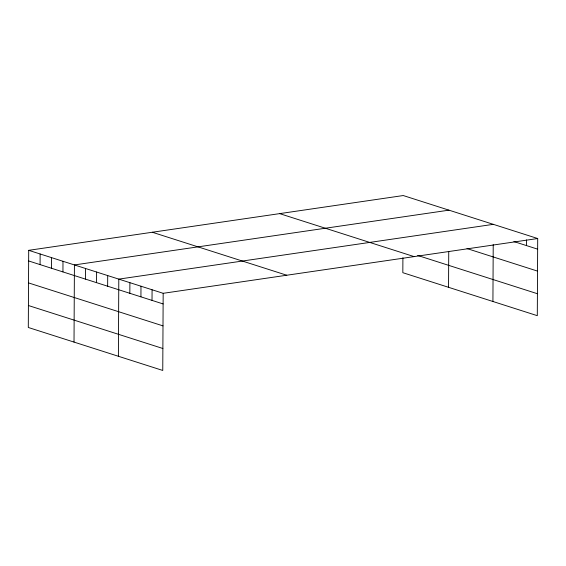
<?xml version="1.0" encoding="UTF-8"?>
<svg xmlns="http://www.w3.org/2000/svg" width="566" height="566" viewBox="0 0 566 566"><rect width="100%" height="100%" fill="white"/><g stroke="black" fill="none" stroke-linecap="round" stroke-linejoin="round"><path stroke-width="0.85" d="M28.703 250.328L28.3 327.473L162.76 370.454L163.171 293.308L28.703 250.328L403.24 195.546L537.7 238.527L537.297 315.672L402.829 272.692L402.907 257.763M40.08 264.605L40.136 253.978M51.506 268.263L51.563 257.636M62.939 271.913L62.989 261.287M74.019 342.083L74.422 264.938L448.951 210.163M85.459 279.109L85.516 268.489M96.553 282.66L96.609 272.034M107.646 286.205L107.703 275.578M118.393 356.269L118.796 279.123L493.326 224.341M129.833 293.294L129.89 282.667M140.927 296.839L140.984 286.212M152.021 300.383L152.077 289.764M448.548 287.309L448.739 251.438M492.922 301.487L493.219 244.625M526.55 245.609L526.578 239.885M163.171 293.308L537.7 238.527M513.871 241.555L537.643 249.153M467.007 248.566L537.53 271.107M417.644 255.436L537.41 293.719M279.639 213.623L414.107 256.603M152.296 232.251L286.764 275.232M28.647 260.954L163.114 303.935M28.533 282.908L162.994 325.882M28.413 305.52L162.881 348.5"/></g></svg>
